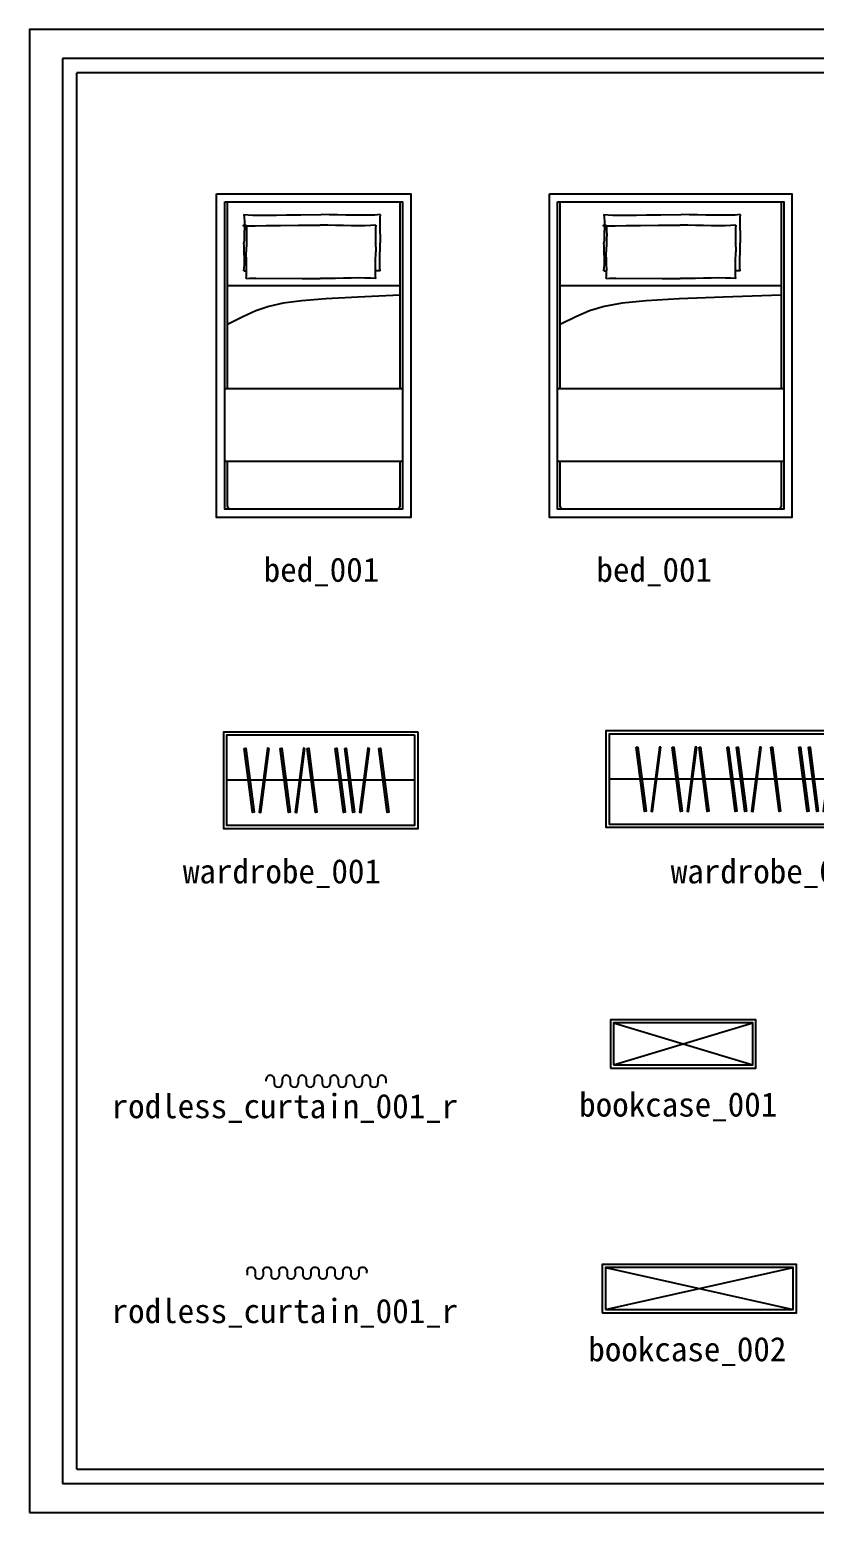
# Model space of a CAD drawing. Extents: x 422240 to 534325, y -8262 to 172635.
# Drawn here: x 452103 to 456955, y 33304 to 42472 of the extents above; entities that cross this region are included whole.
import ezdxf

# ---------------------------------------------------------------- set-up
doc = ezdxf.new("R2010")
doc.units = 0
doc.header["$LTSCALE"] = 1000
doc.header["$MEASUREMENT"] = 0
doc.layers.add('DS-DRAPERY', color=32, linetype='Continuous')
doc.layers.add('PM-家具', color=146, linetype='Continuous')
doc.styles.get("Standard").update_dxf_attribs({"font": 'gbenor.shx', "bigfont": 'gbcbig.shx'})

# ---------------------------------------------------------------- blocks, each defined once
blk = doc.blocks.new('儿童房平面摆放方案图例')
at = {"color": 251}
for p, q in [((80419, 2265), (65765, 2265)), ((65765, 2265), (65765, -7996)), ((65765, -7996), (80419, -7996))]:
    blk.add_line(p, q, dxfattribs=at)
for p, q in [((80316, 2162), (65868, 2162)), ((65868, -7893), (65868, 2162)), ((65868, -7893), (80316, -7893))]:
    blk.add_line(p, q)
blk.add_lwpolyline([(65528, -8203), (80626, -8203), (80626, 2472), (65528, 2472)], close=True)
blk = doc.blocks.new('twin bed')
at = {"color": 251, "ltscale": 50}
for p, q in [((-331, -476.3, 0), (-314.5, -475.4, 0)), ((511.8, -476.3, 0), (481.2, -474.7, 0)), ((632.1, -568.2), (-432.6, -568.2))]:
    blk.add_line(p, q, dxfattribs=at)
blk.add_lwpolyline([(-500.1, 0), (699.9, 0), (699.9, -2000), (-500.1, -2000)], close=True)
at = {"color": 251}
blk.add_lwpolyline([(-450.1, -50), (649.9, -50), (649.9, -1950), (-450.1, -1950)], close=True, dxfattribs=at)
at = {"ltscale": 50}
blk.add_lwpolyline([(-432.6, -1203.7), (-432.6, -50), (632.1, -50), (632.1, -1203.7)], dxfattribs=at)
at = {"color": 251, "ltscale": 50}
for points in [[(-331, -128.3), (-277.1, -130.9), (-238.7, -132.2), (-207.3, -132.4), (-174.2, -131.8), (-130.9, -130.7), (-68.8, -129.6), (20.7, -128.6), (146.1, -128.3)], [(-331, -128.3), (-329.1, -147.3), (-328.2, -168.2), (-328.1, -190.4), (-328.5, -213.4), (-329.3, -236.6), (-330.1, -259.5), (-330.8, -281.6), (-331, -302.3)], [(511.8, -128.3), (479, -130.9), (440.1, -132.2), (396.2, -132.4), (348.6, -131.8), (298.5, -130.7), (247.3, -129.6), (196.1, -128.6), (146.1, -128.3)], [(511.8, -128.3), (509.8, -147.3), (508.9, -168.2), (508.8, -190.4), (509.3, -213.4), (510, -236.6), (510.8, -259.5), (511.5, -281.6), (511.8, -302.3)], [(-317.3, -193.2), (-335.4, -195.7), (-332.2, -196.9), (-307.6, -197), (-261.6, -196.5), (-194, -195.5), (-104.8, -194.4), (6.3, -193.5), (139.2, -193.2)], [(-317.3, -193.2), (-315.4, -211.3), (-314.5, -231.1), (-314.4, -252.2), (-314.8, -274), (-315.6, -296.1), (-316.3, -317.8), (-317, -338.8), (-317.3, -358.5)], [(484, -193.2), (453.7, -195.7), (417.3, -196.9), (376.1, -197), (331.2, -196.5), (283.8, -195.5), (235.2, -194.4), (186.6, -193.5), (139.2, -193.2)], [(484, -193.2), (482.2, -211.2), (481.3, -231.1), (481.2, -252.2), (481.6, -274), (482.3, -296.1), (483.1, -317.8), (483.8, -338.8), (484, -358.5)], [(-331, -476.3), (-329.1, -457.3), (-328.2, -436.4), (-328.1, -414.2), (-328.5, -391.2), (-329.3, -368), (-330.1, -345.1), (-330.8, -323), (-331, -302.3)], [(-317.3, -523.8), (-315.4, -505.7), (-314.5, -485.9), (-314.4, -464.8), (-314.8, -443), (-315.6, -420.9), (-316.3, -399.2), (-317, -378.2), (-317.3, -358.5)], [(484, -523.8), (482.2, -505.7), (481.3, -485.9), (481.2, -464.8), (481.6, -443), (482.3, -420.9), (483.1, -399.1), (483.8, -378.2), (484, -358.5)], [(511.8, -476.3), (509.9, -457.3), (508.9, -436.4), (508.8, -414.2), (509.3, -391.2), (510, -368), (510.8, -345.1), (511.5, -323), (511.8, -302.3)], [(-317.3, -523.8), (-294.1, -520.4), (-257.4, -521.4), (28, -522.6), (74.6, -523.5), (139.2, -523.8)], [(484, -523.8), (453.7, -521.3), (417.3, -520.1), (376.1, -519.9), (331.2, -520.5), (283.8, -521.5), (235.2, -522.6), (186.6, -523.5), (139.2, -523.8)], [(632.1, -626.2), (373.3, -638.4), (175.3, -649.4), (25.8, -661.2), (-87.8, -676), (-178, -695.9), (-257.2, -723), (-337.9, -759.4), (-432.6, -807.4)]]:
    blk.add_lwpolyline(points, dxfattribs=at)
blk.add_lwpolyline([(-445.1, -1203.7), (644.9, -1203.7, -0.414214), (649.9, -1208.7), (649.9, -1648.7, -0.414214), (644.9, -1653.7), (-445.1, -1653.7, -0.414214), (-450.1, -1648.7), (-450.1, -1208.7, -0.414214)], format="xyb", close=True, dxfattribs=at)
at = {"ltscale": 50}
blk.add_lwpolyline([(632.2, -1653.7), (632.2, -1930, -0.414214), (612.2, -1950), (-412.5, -1950, -0.414214), (-432.5, -1930), (-432.5, -1653.7)], format="xyb", dxfattribs=at)
blk = doc.blocks.new('1500儿童床')
at = {"color": 251, "ltscale": 50}
for p, q in [((455654.1, 44884.5, 0), (455670.7, 44885.4, 0)), ((456496.9, 44884.5, 0), (456466.4, 44886.1, 0)), ((456748.8, 44792.6), (455384, 44792.6))]:
    blk.add_line(p, q, dxfattribs=at)
blk.add_lwpolyline([(455316.5, 45360.8), (456816.5, 45360.8), (456816.5, 43360.8), (455316.5, 43360.8)], close=True)
at = {"color": 251}
blk.add_lwpolyline([(455366.5, 45310.8), (456766.5, 45310.8), (456766.5, 43410.8), (455366.5, 43410.8)], close=True, dxfattribs=at)
at = {"ltscale": 50}
blk.add_lwpolyline([(455384, 44157.1), (455384, 45310.8), (456748.8, 45310.8), (456748.7, 44157.1)], dxfattribs=at)
at = {"color": 251, "ltscale": 50}
for points in [[(455654.1, 45232.5), (455708, 45229.9), (455746.4, 45228.6), (455777.8, 45228.4), (455810.9, 45229), (455854.2, 45230.1), (455916.3, 45231.2), (456005.8, 45232.2), (456131.3, 45232.5)], [(455654.1, 45232.5), (455656, 45213.5), (455656.9, 45192.6), (455657.1, 45170.4), (455656.6, 45147.4), (455655.9, 45124.2), (455655, 45101.3), (455654.4, 45079.2), (455654.1, 45058.5)], [(456496.9, 45232.5), (456464.2, 45229.9), (456425.2, 45228.6), (456381.3, 45228.5), (456333.7, 45229.1), (456283.7, 45230.1), (456232.4, 45231.2), (456181.2, 45232.2), (456131.3, 45232.5)], [(456496.9, 45232.5), (456495, 45213.5), (456494.1, 45192.6), (456493.9, 45170.4), (456494.4, 45147.4), (456495.1, 45124.2), (456496, 45101.3), (456496.6, 45079.2), (456496.9, 45058.5)], [(455667.9, 45167.6), (455649.8, 45165.1), (455652.9, 45163.9), (455677.5, 45163.8), (455723.5, 45164.3), (455791.1, 45165.3), (455880.4, 45166.4), (455991.4, 45167.3), (456124.3, 45167.6)], [(455667.9, 45167.6), (455669.7, 45149.6), (455670.6, 45129.7), (455670.7, 45108.6), (455670.3, 45086.8), (455669.6, 45064.7), (455668.8, 45043), (455668.1, 45022), (455667.9, 45002.3)], [(456469.2, 45167.6), (456438.8, 45165.1), (456402.5, 45163.9), (456361.2, 45163.8), (456316.3, 45164.3), (456268.9, 45165.3), (456220.3, 45166.4), (456171.7, 45167.3), (456124.3, 45167.6)], [(456469.2, 45167.6), (456467.3, 45149.6), (456466.4, 45129.7), (456466.3, 45108.6), (456466.7, 45086.8), (456467.4, 45064.7), (456468.2, 45043), (456468.9, 45022), (456469.2, 45002.3)], [(455654.1, 44884.5), (455656, 44903.5), (455657, 44924.4), (455657.1, 44946.6), (455656.6, 44969.6), (455655.9, 44992.8), (455655, 45015.7), (455654.4, 45037.8), (455654.1, 45058.5)], [(456496.9, 44884.5), (456495, 44903.5), (456494.1, 44924.4), (456493.9, 44946.6), (456494.4, 44969.6), (456495.1, 44992.8), (456496, 45015.7), (456496.6, 45037.8), (456496.9, 45058.5)], [(455667.9, 44837), (455669.7, 44855.1), (455670.6, 44874.9), (455670.7, 44896), (455670.3, 44917.8), (455669.6, 44939.9), (455668.8, 44961.7), (455668.1, 44982.6), (455667.9, 45002.3)], [(456469.2, 44837), (456467.3, 44855.1), (456466.4, 44874.9), (456466.3, 44896), (456466.7, 44917.8), (456467.4, 44939.9), (456468.2, 44961.7), (456468.9, 44982.6), (456469.2, 45002.3)], [(455667.9, 44837), (455691.1, 44840.4), (455727.7, 44839.4), (456013.1, 44838.2), (456059.7, 44837.3), (456124.3, 44837)], [(456469.2, 44837), (456438.8, 44839.5), (456402.5, 44840.7), (456361.2, 44840.9), (456316.3, 44840.3), (456268.9, 44839.3), (456220.3, 44838.2), (456171.7, 44837.3), (456124.3, 44837)], [(456748.8, 44734.6), (456390.9, 44722.4), (456118.5, 44711.4), (455915.7, 44699.6), (455766.3, 44684.8), (455654.4, 44664.9), (455564.1, 44637.8), (455479.3, 44601.4), (455384, 44553.4)]]:
    blk.add_lwpolyline(points, dxfattribs=at)
blk.add_lwpolyline([(455371.5, 44157.1), (456761.5, 44157.1, -0.414214), (456766.5, 44152.1), (456766.5, 43712.1, -0.414214), (456761.5, 43707.1), (455371.5, 43707.1, -0.414214), (455366.5, 43712.1), (455366.5, 44152.1, -0.414214)], format="xyb", close=True, dxfattribs=at)
at = {"ltscale": 50}
blk.add_lwpolyline([(456748.8, 43707.1), (456748.8, 43430.8, -0.414214), (456728.8, 43410.8), (455404.1, 43410.8, -0.414214), (455384.1, 43430.8), (455384.1, 43707.1)], format="xyb", dxfattribs=at)
blk = doc.blocks.new('2100衣柜')
blk.add_line((465735.1, 45867), (463675.1, 45867))
blk.add_lwpolyline([(465755.1, 46167), (465755.1, 45567), (463655.1, 45567), (463655.1, 46167)], close=True)
at = {"color": 251}
for points in [[(465735.1, 46147), (465735.1, 45587), (463675.1, 45587), (463675.1, 46147)], [(463840.6, 46064.1), (463850.5, 46065.4), (463901.8, 45668.6), (463891.8, 45667.4)], [(463993.2, 46064.1), (463983.3, 46065.4), (463932.1, 45668.6), (463942, 45667.4)], [(464063.1, 46064.1), (464073, 46065.4), (464124.2, 45668.6), (464114.3, 45667.4)], [(464215.6, 46064.1), (464205.7, 46065.4), (464154.5, 45668.6), (464164.4, 45667.4)], [(464228.6, 46064.1), (464238.6, 46065.4), (464289.8, 45668.6), (464279.8, 45667.4)], [(464402, 46064.1), (464411.9, 46065.4), (464463.1, 45668.6), (464453.2, 45667.4)], [(464461.3, 46064.1), (464471.3, 46065.4), (464522.5, 45668.6), (464512.5, 45667.4)], [(464613.9, 46064.1), (464604, 46065.4), (464552.8, 45668.6), (464562.7, 45667.4)], [(464672.4, 46064.1), (464682.3, 46065.4), (464733.5, 45668.6), (464723.6, 45667.4)], [(464845.7, 46064.1), (464855.7, 46065.4), (464906.9, 45668.6), (464896.9, 45667.4)], [(464905.1, 46064.1), (464915, 46065.4), (464966.2, 45668.6), (464956.3, 45667.4)], [(465057.6, 46064.1), (465047.7, 46065.4), (464996.5, 45668.6), (465006.4, 45667.4)], [(465117.5, 46064.1), (465127.4, 46065.4), (465178.6, 45668.6), (465168.7, 45667.4)], [(465270, 46064.1), (465260.1, 46065.4), (465208.9, 45668.6), (465218.8, 45667.4)], [(465339.9, 46064.1), (465349.9, 46065.4), (465401.1, 45668.6), (465391.1, 45667.4)], [(465492.5, 46064.1), (465482.6, 46065.4), (465431.4, 45668.6), (465441.3, 45667.4)], [(465505.5, 46064.1), (465515.4, 46065.4), (465566.6, 45668.6), (465556.7, 45667.4)]]:
    blk.add_lwpolyline(points, close=True, dxfattribs=at)
blk = doc.blocks.new('1200衣柜')
blk.add_line((462469.8, 45860.1), (461309.8, 45860.1))
blk.add_lwpolyline([(462489.8, 46160.1), (462489.8, 45560.1), (461289.8, 45560.1), (461289.8, 46160.1)], close=True)
at = {"color": 251}
for points in [[(462469.8, 46140.1), (462469.8, 45580.1), (461309.8, 45580.1), (461309.8, 46140.1)], [(461417.3, 46057.2), (461427.2, 46058.5), (461478.4, 45661.8), (461468.5, 45660.5)], [(461569.9, 46057.2), (461559.9, 46058.5), (461508.7, 45661.8), (461518.7, 45660.5)], [(461639.8, 46057.2), (461649.7, 46058.5), (461700.9, 45661.8), (461691, 45660.5)], [(461792.3, 46057.2), (461782.4, 46058.5), (461731.2, 45661.8), (461741.1, 45660.5)], [(461805.3, 46057.2), (461815.2, 46058.5), (461866.4, 45661.8), (461856.5, 45660.5)], [(461978.7, 46057.2), (461988.6, 46058.5), (462039.8, 45661.8), (462029.9, 45660.5)], [(462038, 46057.2), (462047.9, 46058.5), (462099.1, 45661.8), (462089.2, 45660.5)], [(462190.6, 46057.2), (462180.6, 46058.5), (462129.4, 45661.8), (462139.4, 45660.5)], [(462249.1, 46057.2), (462259, 46058.5), (462310.2, 45661.8), (462300.3, 45660.5)]]:
    blk.add_lwpolyline(points, close=True, dxfattribs=at)
blk = doc.blocks.new('B14-1')
for p, q in [((-933, 124), (-933, 148)), ((-837, 148), (-837, 100)), ((-741, 148), (-741, 100)), ((-645, 148), (-645, 100)), ((-549, 148), (-549, 100)), ((-453, 148), (-453, 100)), ((-357, 148), (-357, 100)), ((-261, 148), (-261, 100)), ((-165, 148), (-165, 100)), ((-69, 148), (-69, 100)), ((27, 148), (27, 100)), ((123, 148), (123, 100)), ((219, 148), (219, 100)), ((315, 148), (315, 100)), ((411, 148), (411, 100)), ((507, 148), (507, 100))]:
    blk.add_line(p, q)
blk.add_lwpolyline([(-933, 124, 0, 0, 0), (-1137, 124, 90, 0, 0), (-1245, 124, 0, 0, 0)], format="xyseb")
for centre, start, end in [((-885, 148), 360, 180.0002), ((-693, 148), 360, 180.0002), ((-501, 148), 360, 180.0002), ((-309, 148), 360, 180.0002), ((-117, 148), 360, 180.0002), ((75, 148), 0, 180.0002), ((267, 148), 0, 180.0002), ((459, 148), 0, 180.0002), ((-789, 100), 180, 360), ((-597, 100), 180, 360), ((-405, 100), 180, 360), ((-213, 100), 180, 360), ((-21, 100), 180, 0), ((171, 100), 180, 0), ((363, 100), 180, 0)]:
    blk.add_arc(centre, 48, start, end)
blk = doc.blocks.new('1200书柜')
at = {"color": 251}
for p, q in [((470613.5, 43679.5), (471773.5, 43419.5)), ((470613.5, 43419.5), (471773.5, 43679.5))]:
    blk.add_line(p, q, dxfattribs=at)
blk.add_lwpolyline([(470593.5, 43399.5), (471793.5, 43399.5), (471793.5, 43699.5), (470593.5, 43699.5)], close=True)
blk.add_lwpolyline([(470613.5, 43419.5), (471773.5, 43419.5), (471773.5, 43679.5), (470613.5, 43679.5)], close=True, dxfattribs=at)
blk = doc.blocks.new('900书柜')
at = {"color": 251}
for p, q in [((468769, 43679.5), (469629, 43419.5)), ((468769, 43419.5), (469629, 43679.5))]:
    blk.add_line(p, q, dxfattribs=at)
blk.add_lwpolyline([(468749, 43399.5), (469649, 43399.5), (469649, 43699.5), (468749, 43699.5)], close=True)
blk.add_lwpolyline([(468769, 43419.5), (469629, 43419.5), (469629, 43679.5), (468769, 43679.5)], close=True, dxfattribs=at)

msp = doc.modelspace()

# ---------------------------------------------------------------- block references
at = {"xscale": 0.8588563178291333, "yscale": 0.8588563178291333, "zscale": 0.8588563178291333}
msp.add_blockref('儿童房平面摆放方案图例', (395823.4, 40348.9), dxfattribs=at)
at = {"layer": 'DS-DRAPERY', "yscale": 0.513822981059278, "zscale": 0.513822981059278}
for p, xscale in [((454045.5, 35905.6), 0.513822981059278), ((453708.2, 34719.7), -0.513822981059278)]:
    msp.add_blockref('B14-1', p, dxfattribs=dict(at, xscale=xscale))
at = {"layer": 'PM-家具'}
for name, p in [('twin bed', (453759.1, 41456.3)), ('1500儿童床', (0, -3904.5)), ('1200衣柜', (-7987, -8029.5)), ('2100衣柜', (-7987, -8029.5)), ('900书柜', (-13055.5, -7349.5)), ('1200书柜', (-14950, -8862.5))]:
    msp.add_blockref(name, p, dxfattribs=at)

# ---------------------------------------------------------------- texts
at = {"char_height": 150, "attachment_point": 1}
for s, insert in [('{\\f@FangSong|b0|i0|c134|p49;bed_001}', (453550.1, 39207.7)), ('{\\f@FangSong|b0|i0|c134|p49;bed_001}', (455607.6, 39207.7)), ('{\\f@FangSong|b0|i0|c134|p49;wardrobe_001}', (453050.6, 37343)), ('{\\f@FangSong|b0|i0|c134|p49;wardrobe_002}', (456067.1, 37343)), ('{\\f@FangSong|b0|i0|c134|p49;rodless_curtain_001_r}', (452609.8, 35891)), ('{\\f@FangSong|b0|i0|c134|p49;bookcase_001}', (455500.8, 35901)), ('{\\f@FangSong|b0|i0|c134|p49;rodless_curtain_001_r}', (452609.8, 34624)), ('{\\f@FangSong|b0|i0|c134|p49;bookcase_002}', (455557.3, 34388))]:
    msp.add_mtext_dynamic_manual_height_columns(s, width=1434.402, gutter_width=1750, heights=[0], dxfattribs=dict(at, insert=insert))

doc.saveas('drawing.dxf')
